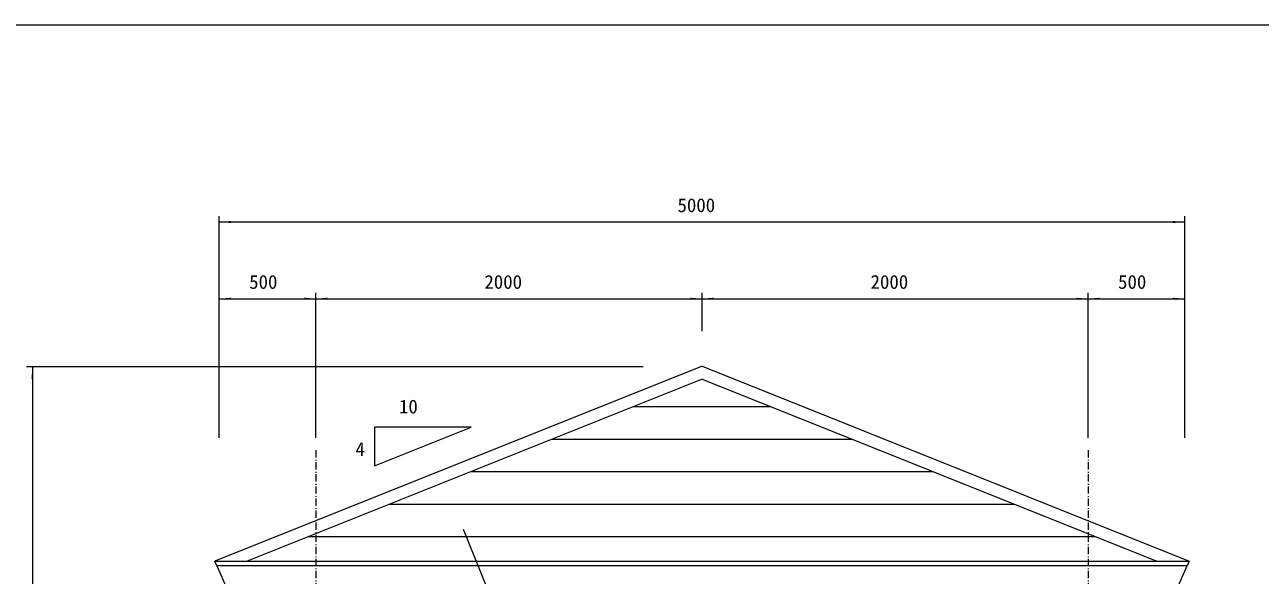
# Model space of a CAD drawing. Units: millimetres, scale not verified. Extents: x -11700 to 11700, y -8369 to 8384.
# Drawn here: x -458 to 5942, y 5282 to 8131 of the extents above; entities that cross this region are included whole.
import ezdxf
from ezdxf.enums import TextEntityAlignment as Align

# ---------------------------------------------------------------- set-up
doc = ezdxf.new("R2010")
doc.units = ezdxf.units.MM
doc.header["$LTSCALE"] = 60
doc.linetypes.add('USER6', pattern=[1.041641, 0.625, -0.208282, 0.069427, -0.138931])
doc.layers.add('0-1_IMPORTED', color=1, linetype='Continuous', lineweight=18)
doc.styles.add('ＭＳ ゴシック', font='')
doc.styles.get('ＭＳ ゴシック').set_extended_font_data('MS Gothic')

msp = doc.modelspace()

# ---------------------------------------------------------------- linework, layer by layer
at = {"layer": '0-1_IMPORTED'}
for p, q in [((550.26, 5992.83), (550.26, 7139.7)), ((5550.26, 7109.7), (550.26, 7109.7)), ((5550.26, 5992.83), (5550.26, 7139.7)), ((550.26, 5992.83), (550.26, 6742.83)), ((1050.26, 5992.83), (1050.26, 6742.83)), ((1050.26, 5992.83), (1050.26, 6742.83)), ((3050.26, 6544.39), (3050.26, 6742.83)), ((3050.26, 6544.39), (3050.26, 6742.83)), ((5050.26, 5992.83), (5050.26, 6742.83)), ((5050.26, 5992.83), (5050.26, 6742.83)), ((5550.26, 5992.83), (5550.26, 6742.83)), ((550.26, 6712.83), (1050.26, 6712.83)), ((1050.26, 6712.83), (3050.26, 6712.83)), ((3050.26, 6712.83), (5050.26, 6712.83)), ((5050.26, 6712.83), (5550.26, 6712.83)), ((2745.26, 6359.71), (-447.47, 6359.71)), ((-417.47, 6359.71), (-417.47, 2709.7)), ((3050.26, 6364.39), (5573.47, 5355.1)), ((3050.26, 6297.1), (695.26, 5355.1)), ((3050.26, 6297.1), (5405.26, 5355.1)), ((2694.14, 6154.66), (3406.38, 6154.66)), ((2273.6, 5986.44), (3826.91, 5986.44)), ((1853.07, 5818.23), (4247.45, 5818.23)), ((1432.53, 5650.01), (4667.98, 5650.01)), ((2222.56, 4509.27), (1815, 5519.27)), ((1012, 5481.8), (5088.52, 5481.8))]:
    msp.add_line(p, q, dxfattribs=at)
at = {"layer": '0-1_IMPORTED', "linetype": 'USER6'}
for p, q in [((1050.26, 5929.27), (1050.26, 1449.27)), ((5050.26, 5929.27), (5050.26, 1449.27))]:
    msp.add_line(p, q, dxfattribs=at)
at = {"layer": '0-1_IMPORTED', "color": 30}
for points in [[(-11700, 8130.73), (11700, 8130.73), (11700, -8369.27), (-11700, -8369.27)], [(537.01, 5330.4), (591.67, 5209.7), (5508.85, 5209.7), (5563.51, 5330.4)]]:
    msp.add_lwpolyline(points, close=True, dxfattribs=at)
at = {"layer": '0-1_IMPORTED'}
msp.add_lwpolyline([(3050.26, 6364.39), (527.05, 5355.1), (5573.47, 5355.1)], dxfattribs=at)
for points in [[(1854.8, 6047.52), (1354.8, 6047.52), (1354.8, 5847.52)], [(5573.47, 5355.1), (5563.51, 5330.4), (537.01, 5330.4), (527.05, 5355.1)]]:
    msp.add_lwpolyline(points, close=True, dxfattribs=at)
for points in [[(550.26, 7109.7), (610.25, 7114.95), (610.25, 7104.46)], [(5550.26, 7109.7), (5490.26, 7104.46), (5490.26, 7114.95)], [(550.26, 6712.83), (610.25, 6718.08), (610.25, 6707.59)], [(1050.26, 6712.83), (990.26, 6707.59), (990.26, 6718.08)], [(1050.26, 6712.83), (1110.25, 6718.08), (1110.25, 6707.59)], [(3050.26, 6712.83), (2990.26, 6707.59), (2990.26, 6718.08)], [(3050.26, 6712.83), (3110.25, 6718.08), (3110.25, 6707.59)], [(5050.26, 6712.83), (4990.26, 6707.59), (4990.26, 6718.08)], [(5050.26, 6712.83), (5110.25, 6718.08), (5110.25, 6707.59)], [(5550.26, 6712.83), (5490.26, 6707.59), (5490.26, 6718.08)], [(-417.47, 6359.71), (-412.22, 6299.71), (-422.72, 6299.71)]]:
    msp.add_solid(points, dxfattribs=at)

# ---------------------------------------------------------------- texts
at = {"layer": '0-1_IMPORTED', "color": 7, "style": 'ＭＳ ゴシック'}
for s, p in [('5000', (2923.26, 7139.48)), ('500', (705.01, 6742.61)), ('2000', (1923.26, 6742.61)), ('2000', (3923.26, 6742.61)), ('500', (5205.01, 6742.61)), ('10', (1480.89, 6097.52)), ('4', (1255.94, 5877.65))]:
    msp.add_text(s, height=71.65, dxfattribs=at).set_placement(p, align=Align.BOTTOM_LEFT)

doc.saveas('drawing.dxf')
